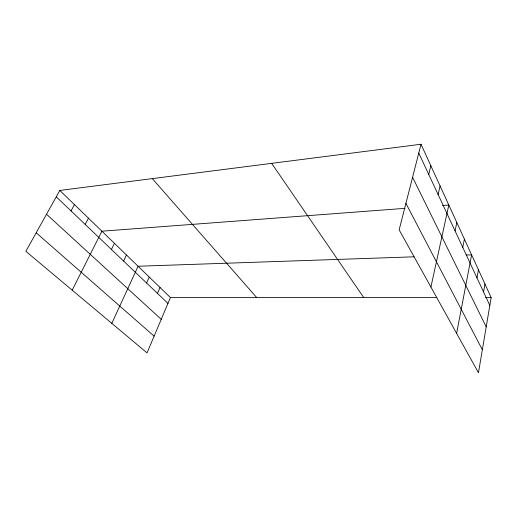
<?xml version="1.0" encoding="UTF-8"?>
<svg xmlns="http://www.w3.org/2000/svg" width="517" height="517" viewBox="0 0 517 517"><rect width="100%" height="100%" fill="white"/><g stroke="black" fill="none" stroke-linecap="round" stroke-linejoin="round"><path stroke-width="0.78" d="M421.012 144.249L491.15 297.572L478.464 372.751L399.15 229.852L421.012 144.249L59.817 190.437L25.85 251.32L147.035 352.898L170.436 297.566L436.846 297.572M483.557 291.963L484.952 284.027M476.971 277.849L478.445 269.803M456.627 333.4L471.607 254.849L466.063 255.036M462.76 247.372L464.408 239.112M455.076 230.899L456.821 222.53M430.907 287.064L448.814 205.036L442.5 205.507M438.119 194.541L440.09 185.958M428.735 174.423L430.835 165.737M157.478 293.404L160.044 287.497M146.608 283.025L149.271 277.067M111.814 323.377L138.091 266.242L414.091 256.813M123.608 261.085L126.491 255.004M111.439 249.472L114.438 243.333M72.199 290.173L101.901 231.196L405.063 208.332M85.202 224.436L88.459 218.18M71.036 210.923L74.442 204.603M485.553 297.572L491.15 297.572M36.196 232.779L154.118 336.147M46.53 214.258L161.233 319.325M56.256 196.822L167.96 303.408M59.817 190.437L170.436 297.566M152.289 178.617L256.716 297.566M271.664 163.346L363.735 297.572M405.916 203.362L482.348 349.751M412.579 177.273L486.206 326.867M418.764 153.038L489.825 305.411"/></g></svg>
